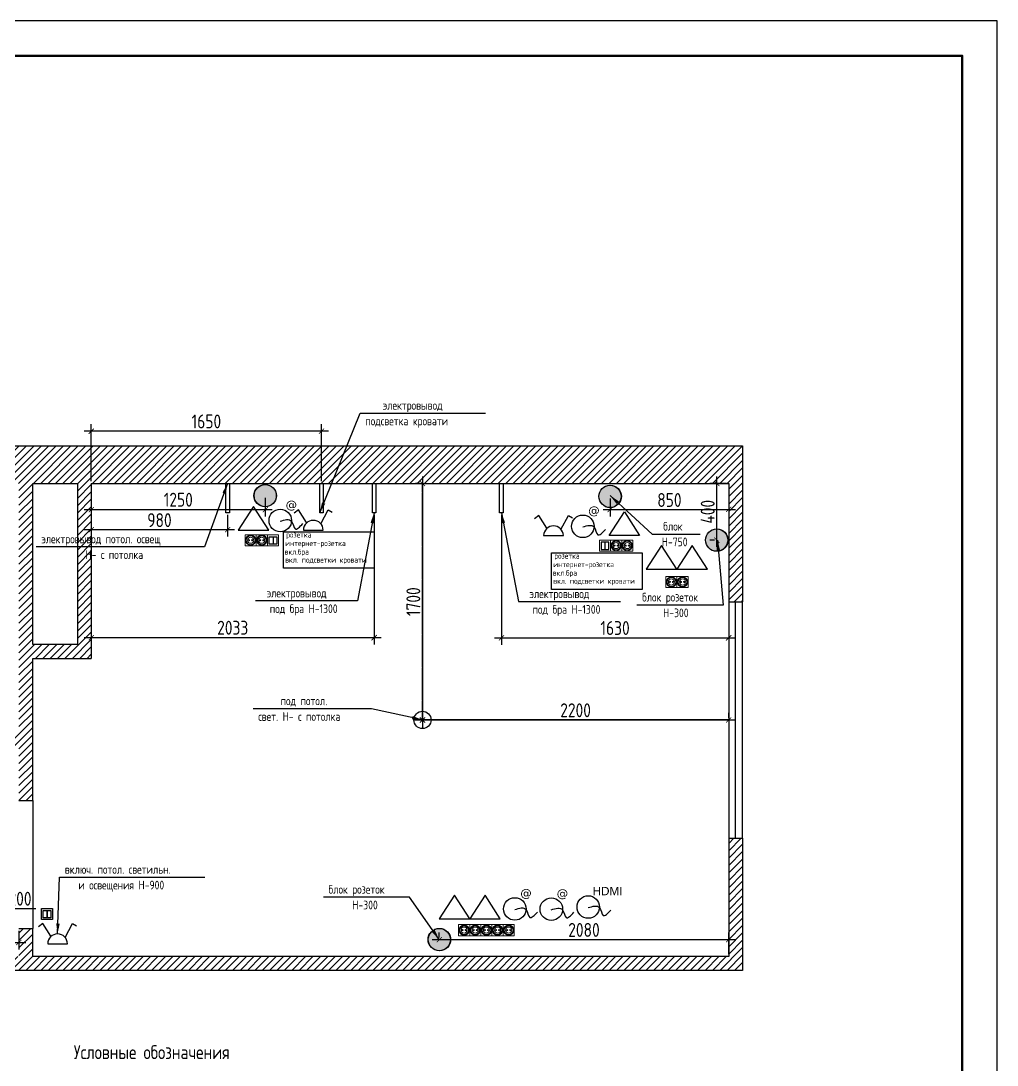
# Model space of a CAD drawing. Header units: millimetres. Extents: x 441 to 644120, y 150 to 66737.
# Drawn here: x 620157 to 627172, y 46181 to 53687 of the extents above; entities that cross this region are included whole.
import ezdxf
from ezdxf.enums import TextEntityAlignment as Align

# ---------------------------------------------------------------- set-up
doc = ezdxf.new("R2010")
doc.units = ezdxf.units.MM
doc.header["$MEASUREMENT"] = 0
doc.set_wipeout_variables(frame=1)
doc.header["$PDMODE"] = 35
doc.linetypes.add('DASHED2', pattern=[9.525, 6.35, -3.175])
for name, color, linetype in [('detail', 253, 'Continuous'), ('elektrika', 40, 'Continuous'), ('hatch', 253, 'Continuous'), ('windows', 170, 'Continuous')]:
    doc.layers.add(name, color=color, linetype=linetype)
for name, color, linetype, lineweight in [('windglass', 132, 'Continuous', 5), ('Потолки', 8, 'Continuous', 5), ('разм', 250, 'Continuous', 15)]:
    doc.layers.add(name, color=color, linetype=linetype, lineweight=lineweight)
doc.styles.add('GOST 2.304', font='CS_Gost2304.shx')
doc.styles.add('СГЕНЕРИР_СТИЛЬ_1', font='arial.ttf')
doc.dimstyles.new('SPDS', dxfattribs={"dimscale": 100, "dimtxt": 2.5, "dimasz": 2.5, "dimexe": 1.25, "dimexo": 0.625, "dimtad": 1, "dimdec": 0, "dimrnd": 0.001, "dimtxsty": 'GOST 2.304', "dimblk": 'ARCHTICK', "dimcen": 2.5, "dimdle": 2, "dimadec": 0, "dimazin": 2, "dimtfac": 0.75, "dimtdec": 0, "dimtmove": 1, "dimatfit": 3, "dimfxl": 1, "dimtolj": 1, "dimarcsym": 1})

# ---------------------------------------------------------------- blocks, each defined once
blk = doc.blocks.new('_ArchTick')
at = {"color": 0, "linetype": 'ByBlock', "const_width": 0.15}
blk.add_lwpolyline([(-0.5, -0.5), (0.5, 0.5)], dxfattribs=at)
blk = doc.blocks.new('*D557')
at = {"color": 0, "lineweight": -2, "transparency": 16777216}
for p, q in [((623043.1, 48997.5), (623043.1, 48612.2)), ((625243.1, 48677.9), (625243.1, 48712.2)), ((622993.1, 48662.2), (625293.1, 48662.2))]:
    blk.add_line(p, q, dxfattribs=at)
at = {"layer": 'Defpoints', "color": 0, "transparency": 16777216}
for p in [(623043.1, 49013.1), (625243.1, 48662.2), (625243.1, 48662.2)]:
    blk.add_point(p, dxfattribs=at)
at = {"color": 0, "lineweight": -2, "transparency": 16777216, "xscale": 37.50000000000001, "yscale": 37.50000000000001, "zscale": 37.50000000000001, "rotation": 180}
blk.add_blockref('_ArchTick', (623043.1, 48662.2), dxfattribs=at)
at = {"color": 0, "lineweight": -2, "transparency": 16777216, "xscale": 37.50000000000001, "yscale": 37.50000000000001, "zscale": 37.50000000000001}
blk.add_blockref('_ArchTick', (625243.1, 48662.2), dxfattribs=at)
at = {"color": 0, "transparency": 16777216, "insert": (624143.1, 48731.7), "char_height": 100, "attachment_point": 5, "style": 'GOST 2.304'}
blk.add_mtext('\\A1;2200', dxfattribs=at)
blk = doc.blocks.new('*D559')
at = {"color": 0, "lineweight": -2, "transparency": 16777216}
for p, q in [((623027.4, 50362.2), (622993.1, 50362.2)), ((623043.1, 50412.2), (623043.1, 48612.2)), ((623027.4, 48662.2), (622993.1, 48662.2))]:
    blk.add_line(p, q, dxfattribs=at)
at = {"layer": 'Defpoints', "color": 0, "transparency": 16777216}
for p in [(623043.1, 50362.2), (623043.1, 48662.2), (623043.1, 48662.2)]:
    blk.add_point(p, dxfattribs=at)
at = {"color": 0, "lineweight": -2, "transparency": 16777216, "xscale": 37.50000000000001, "yscale": 37.50000000000001, "zscale": 37.50000000000001}
for p, rotation in [((623043.1, 50362.2), 90), ((623043.1, 48662.2), 270)]:
    blk.add_blockref('_ArchTick', p, dxfattribs=dict(at, rotation=rotation))
at = {"color": 0, "transparency": 16777216, "insert": (622977.4, 49512.2), "char_height": 100, "attachment_point": 5, "rotation": 90, "style": 'GOST 2.304'}
blk.add_mtext('\\A1;1700', dxfattribs=at)
blk = doc.blocks.new('!!')
for p, q in [((12.385, 20.017), (12.385, 20.637)), ((12.385, 20.637), (12.385, 19.397)), ((11.765, 20.017), (13.005, 20.017))]:
    blk.add_line(p, q)
blk.add_circle((12.385, 20.017), 0.62)
blk = doc.blocks.new('rfvc')
at = {"ltscale": 50}
h = blk.add_hatch(color=256, dxfattribs=at)
h.set_gradient(color1=(30, 28, 26), color2=(44, 40, 38), tint=1)
h.paths.add_polyline_path([(-132, -3, 1), (135, -3, 1)])
for centre in [(0, 0), (2, 0)]:
    blk.add_circle(centre, 134, dxfattribs=at)
blk = doc.blocks.new('савпл')
at = {"layer": 'разм', "color": 251}
for p, q in [((4562, 5656.6), (4642, 5656.6)), ((4562, 5576.6), (4562, 5656.6)), ((4642, 5656.6), (4642, 5576.6)), ((4642, 5576.6), (4562, 5576.6))]:
    blk.add_line(p, q, dxfattribs=at)
for centre, radius in [((4602, 5616.6), 36.6), ((4602, 5616.6), 31.5), ((4602, 5616.6), 21.9), ((4591.1, 5616.6), 3.69), ((4612.9, 5616.6), 3.69)]:
    blk.add_circle(centre, radius, dxfattribs=at)
blk = doc.blocks.new('tyg')
at = {"ltscale": 50}
for p, q in [((0, 0), (-110, -170)), ((110, -170), (0, 0)), ((-110, -170), (110, -170))]:
    blk.add_line(p, q, dxfattribs=at)
blk = doc.blocks.new('*D617')
at = {"color": 0, "lineweight": -2, "transparency": 16777216}
for p, q in [((620663.1, 50346.6), (620663.1, 50123.5)), ((621913.6, 50258.6), (621913.6, 50123.5)), ((621963.6, 50173.5), (620613.1, 50173.5))]:
    blk.add_line(p, q, dxfattribs=at)
at = {"layer": 'Defpoints', "color": 0, "transparency": 16777216}
for p in [(620663.1, 50362.2), (621913.6, 50274.2), (620663.1, 50173.5)]:
    blk.add_point(p, dxfattribs=at)
at = {"color": 0, "lineweight": -2, "transparency": 16777216, "xscale": 37.50000000000001, "yscale": 37.50000000000001, "zscale": 37.50000000000001, "rotation": 180}
blk.add_blockref('_ArchTick', (620663.1, 50173.5), dxfattribs=at)
at = {"color": 0, "lineweight": -2, "transparency": 16777216, "xscale": 37.50000000000001, "yscale": 37.50000000000001, "zscale": 37.50000000000001}
blk.add_blockref('_ArchTick', (621913.6, 50173.5), dxfattribs=at)
at = {"color": 0, "transparency": 16777216, "insert": (621288.3, 50245), "char_height": 100, "attachment_point": 5, "style": 'GOST 2.304'}
blk.add_mtext('\\A1;1250', dxfattribs=at)
blk = doc.blocks.new('*D618')
at = {"color": 0, "lineweight": -2, "transparency": 16777216}
for p, q in [((625243.1, 50346.6), (625243.1, 50125.3)), ((624391.5, 50253.4), (624391.5, 50125.3)), ((624341.5, 50175.3), (625293.1, 50175.3))]:
    blk.add_line(p, q, dxfattribs=at)
at = {"layer": 'Defpoints', "color": 0, "transparency": 16777216}
for p in [(625243.1, 50362.2), (624391.5, 50269), (625243.1, 50175.3)]:
    blk.add_point(p, dxfattribs=at)
at = {"color": 0, "lineweight": -2, "transparency": 16777216, "xscale": 37.50000000000001, "yscale": 37.50000000000001, "zscale": 37.50000000000001, "rotation": 180}
blk.add_blockref('_ArchTick', (624391.5, 50175.3), dxfattribs=at)
at = {"color": 0, "lineweight": -2, "transparency": 16777216, "xscale": 37.50000000000001, "yscale": 37.50000000000001, "zscale": 37.50000000000001}
blk.add_blockref('_ArchTick', (625243.1, 50175.3), dxfattribs=at)
at = {"color": 0, "transparency": 16777216, "insert": (624817.3, 50243), "char_height": 100, "attachment_point": 5, "style": 'GOST 2.304'}
blk.add_mtext('\\A1;850', dxfattribs=at)
blk = doc.blocks.new('*D619')
at = {"color": 0, "lineweight": -2, "transparency": 16777216}
for p, q in [((622695.9, 50135.7), (622695.9, 49203.4)), ((620663.1, 49385.2), (620663.1, 49203.4)), ((622745.9, 49253.4), (620613.1, 49253.4))]:
    blk.add_line(p, q, dxfattribs=at)
at = {"layer": 'Defpoints', "color": 0, "transparency": 16777216}
for p in [(622695.9, 50151.3), (620663.1, 49400.8), (620663.1, 49253.4)]:
    blk.add_point(p, dxfattribs=at)
at = {"color": 0, "lineweight": -2, "transparency": 16777216, "xscale": 37.50000000000001, "yscale": 37.50000000000001, "zscale": 37.50000000000001, "rotation": 180}
blk.add_blockref('_ArchTick', (620663.1, 49253.4), dxfattribs=at)
at = {"color": 0, "lineweight": -2, "transparency": 16777216, "xscale": 37.50000000000001, "yscale": 37.50000000000001, "zscale": 37.50000000000001}
blk.add_blockref('_ArchTick', (622695.9, 49253.4), dxfattribs=at)
at = {"color": 0, "transparency": 16777216, "insert": (621679.5, 49325), "char_height": 100, "attachment_point": 5, "style": 'GOST 2.304'}
blk.add_mtext('\\A1;2033', dxfattribs=at)
blk = doc.blocks.new('red')
at = {"layer": 'elektrika', "color": 0, "ltscale": 50}
for p, q in [((-59, 81.5), (-76.4, 67.9)), ((-26.9, 30.4), (-59, 81.5)), ((29.8, 25.6), (60, 81.5)), ((60, 81.5), (75.8, 71.9)), ((-39.5, 0.7), (39.5, 0.7))]:
    blk.add_line(p, q, dxfattribs=at)
blk.add_arc((0, 0), 39.5, 1.0124, 178.9876, dxfattribs=at)
blk = doc.blocks.new('fgv')
at = {"ltscale": 25}
for points in [[(-40.6, 15.1), (39.4, 15.1), (39.4, -64.9), (-40.6, -64.9)], [(-27.2, 0), (27.2, 0), (27.2, -52.7), (-27.2, -52.7)], [(-27.2, 0), (0, 0), (0, -52.7), (-27.2, -52.7)], [(0, 0), (27.2, 0), (27.2, -52.7), (0, -52.7)]]:
    blk.add_lwpolyline(points, close=True, dxfattribs=at)
blk = doc.blocks.new('*D622')
at = {"color": 0, "lineweight": -2, "transparency": 16777216}
for p, q in [((622367.3, 50737.2), (620613.1, 50737.2)), ((620663.1, 50377.9), (620663.1, 50787.2)), ((622317.3, 50377.9), (622317.3, 50787.2))]:
    blk.add_line(p, q, dxfattribs=at)
at = {"layer": 'Defpoints', "color": 0, "transparency": 16777216}
for p in [(620663.1, 50737.2), (620663.1, 50362.2), (622317.3, 50362.2)]:
    blk.add_point(p, dxfattribs=at)
at = {"color": 0, "lineweight": -2, "transparency": 16777216, "xscale": 37.50000000000001, "yscale": 37.50000000000001, "zscale": 37.50000000000001, "rotation": 180}
blk.add_blockref('_ArchTick', (620663.1, 50737.2), dxfattribs=at)
at = {"color": 0, "lineweight": -2, "transparency": 16777216, "xscale": 37.50000000000001, "yscale": 37.50000000000001, "zscale": 37.50000000000001}
blk.add_blockref('_ArchTick', (622317.3, 50737.2), dxfattribs=at)
at = {"color": 0, "transparency": 16777216, "insert": (621490.2, 50807.8), "char_height": 100, "attachment_point": 5, "style": 'GOST 2.304'}
blk.add_mtext('\\A1;1650', dxfattribs=at)
blk = doc.blocks.new('*D623')
at = {"color": 0, "lineweight": -2, "transparency": 16777216}
for p, q in [((621643.1, 50135.7), (621643.1, 49979.7)), ((620663.1, 50107.9), (620663.1, 49979.7)), ((621693.1, 50029.7), (620613.1, 50029.7))]:
    blk.add_line(p, q, dxfattribs=at)
at = {"layer": 'Defpoints', "color": 0, "transparency": 16777216}
for p in [(621643.1, 50151.3), (620663.1, 50123.5), (620663.1, 50029.7)]:
    blk.add_point(p, dxfattribs=at)
at = {"color": 0, "lineweight": -2, "transparency": 16777216, "xscale": 37.50000000000001, "yscale": 37.50000000000001, "zscale": 37.50000000000001, "rotation": 180}
blk.add_blockref('_ArchTick', (620663.1, 50029.7), dxfattribs=at)
at = {"color": 0, "lineweight": -2, "transparency": 16777216, "xscale": 37.50000000000001, "yscale": 37.50000000000001, "zscale": 37.50000000000001}
blk.add_blockref('_ArchTick', (621643.1, 50029.7), dxfattribs=at)
at = {"color": 0, "transparency": 16777216, "insert": (621153.1, 50098.2), "char_height": 100, "attachment_point": 5, "style": 'GOST 2.304'}
blk.add_mtext('\\A1;980', dxfattribs=at)
blk = doc.blocks.new('*D624')
at = {"color": 0, "lineweight": -2, "transparency": 16777216}
for p, q in [((625227.4, 50362.2), (625107.9, 50362.2)), ((625157.9, 49905), (625157.9, 50412.2)), ((625142.3, 49955), (625107.9, 49955))]:
    blk.add_line(p, q, dxfattribs=at)
at = {"layer": 'Defpoints', "color": 0, "transparency": 16777216}
for p in [(625157.9, 50362.2), (625243.1, 50362.2), (625157.9, 49955)]:
    blk.add_point(p, dxfattribs=at)
at = {"color": 0, "lineweight": -2, "transparency": 16777216, "xscale": 37.50000000000001, "yscale": 37.50000000000001, "zscale": 37.50000000000001}
for p, rotation in [((625157.9, 50362.2), 90), ((625157.9, 49955), 270)]:
    blk.add_blockref('_ArchTick', p, dxfattribs=dict(at, rotation=rotation))
at = {"color": 0, "transparency": 16777216, "insert": (625092.3, 50158.6), "char_height": 100, "attachment_point": 5, "rotation": 90, "style": 'GOST 2.304'}
blk.add_mtext('\\A1;400', dxfattribs=at)
blk = doc.blocks.new('*D625')
at = {"color": 0, "lineweight": -2, "transparency": 16777216}
for p, q in [((623163.7, 47099.1), (623163.7, 47133.5)), ((625243.1, 46977.9), (625243.1, 47133.5)), ((623113.7, 47083.5), (625293.1, 47083.5))]:
    blk.add_line(p, q, dxfattribs=at)
at = {"layer": 'Defpoints', "color": 0, "transparency": 16777216}
for p in [(623163.7, 47083.5), (625243.1, 47083.5), (625243.1, 46962.2)]:
    blk.add_point(p, dxfattribs=at)
at = {"color": 0, "lineweight": -2, "transparency": 16777216, "xscale": 37.50000000000001, "yscale": 37.50000000000001, "zscale": 37.50000000000001, "rotation": 180}
blk.add_blockref('_ArchTick', (623163.7, 47083.5), dxfattribs=at)
at = {"color": 0, "lineweight": -2, "transparency": 16777216, "xscale": 37.50000000000001, "yscale": 37.50000000000001, "zscale": 37.50000000000001}
blk.add_blockref('_ArchTick', (625243.1, 47083.5), dxfattribs=at)
at = {"color": 0, "transparency": 16777216, "insert": (624203.4, 47153), "char_height": 100, "attachment_point": 5, "style": 'GOST 2.304'}
blk.add_mtext('\\A1;2080', dxfattribs=at)
blk = doc.blocks.new('*D626')
at = {"color": 0, "lineweight": -2, "transparency": 16777216}
for p, q in [((623610.3, 50135.7), (623610.3, 49202.3)), ((625243.1, 50159.6), (625243.1, 49202.3)), ((623560.3, 49252.3), (625293.1, 49252.3))]:
    blk.add_line(p, q, dxfattribs=at)
at = {"layer": 'Defpoints', "color": 0, "transparency": 16777216}
for p in [(623610.3, 50151.3), (625243.1, 50175.3), (625243.1, 49252.3)]:
    blk.add_point(p, dxfattribs=at)
at = {"color": 0, "lineweight": -2, "transparency": 16777216, "xscale": 37.50000000000001, "yscale": 37.50000000000001, "zscale": 37.50000000000001, "rotation": 180}
blk.add_blockref('_ArchTick', (623610.3, 49252.3), dxfattribs=at)
at = {"color": 0, "lineweight": -2, "transparency": 16777216, "xscale": 37.50000000000001, "yscale": 37.50000000000001, "zscale": 37.50000000000001}
blk.add_blockref('_ArchTick', (625243.1, 49252.3), dxfattribs=at)
at = {"color": 0, "transparency": 16777216, "insert": (624426.7, 49322.9), "char_height": 100, "attachment_point": 5, "style": 'GOST 2.304'}
blk.add_mtext('\\A1;1630', dxfattribs=at)
blk = doc.blocks.new('*D630')
at = {"color": 0, "lineweight": -2, "transparency": 16777216}
for p, q in [((620039.7, 47062.9), (620038.1, 47307.9)), ((620038.1, 47307.9), (620264.4, 47307.9)), ((620143.1, 47146.6), (620143.1, 47012.9)), ((619886.3, 47062.9), (620193.1, 47062.9)), ((619936.3, 47078.6), (619936.3, 47112.9))]:
    blk.add_line(p, q, dxfattribs=at)
at = {"layer": 'Defpoints', "color": 0, "transparency": 16777216}
for p in [(620143.1, 47162.2), (619936.3, 47062.9), (620143.1, 47062.9)]:
    blk.add_point(p, dxfattribs=at)
at = {"color": 0, "lineweight": -2, "transparency": 16777216, "xscale": 37.50000000000001, "yscale": 37.50000000000001, "zscale": 37.50000000000001, "rotation": 180}
blk.add_blockref('_ArchTick', (619936.3, 47062.9), dxfattribs=at)
at = {"color": 0, "lineweight": -2, "transparency": 16777216, "xscale": 37.50000000000001, "yscale": 37.50000000000001, "zscale": 37.50000000000001}
blk.add_blockref('_ArchTick', (620143.1, 47062.9), dxfattribs=at)
at = {"color": 0, "transparency": 16777216, "insert": (620151.2, 47377.4), "char_height": 100, "attachment_point": 5, "style": 'GOST 2.304'}
blk.add_mtext('\\A1;200', dxfattribs=at)
blk = doc.blocks.new('edfg')
blk.add_circle((0, 0), 0.27)
blk.add_spline([(-0.003, -0.015), (0.267, -0.015), (0.355, -0.201), (0.541, -0.073)], degree=3)
at = {"insert": (0.128, 0.486), "char_height": 0.2, "width": 0.83851, "attachment_point": 1}
blk.add_mtext('{\\fVerdana|b0|i0|c0|p34;@}', dxfattribs=at)
blk = doc.blocks.new('uyj')
at = {"ltscale": 25}
blk.add_lwpolyline([(-66.6, -15.1), (-12.2, -15.1), (-12.2, -67.9), (-66.6, -67.9)], close=True, dxfattribs=at)
at = {"layer": 'разм', "color": 251}
for p, q in [((-80, 0), (-80, -80)), ((0, 0), (-80, 0)), ((0, -80), (0, 0)), ((-80, -80), (0, -80))]:
    blk.add_line(p, q, dxfattribs=at)
blk = doc.blocks.new('jhbn')
blk.add_ellipse((0.9, 4.6), major_axis=(-57.2, 57.2), ratio=1, start_param=3.926991, end_param=10.210176)
blk.add_open_spline([(0, 0), (32.3, 10.1), (89.3, 27.9), (99.8, -84.6), (141.4, -40.4), (163.1, -17.3)], degree=3, knots=[0, 0, 0, 0, 0.2698249, 0.4752988, 0.7006465, 0.7006465, 0.7006465, 0.7006465])
at = {"style": 'СГЕНЕРИР_СТИЛЬ_1'}
blk.add_text('НDMI', height=60, dxfattribs=at).set_placement((32.2, 89.2))

msp = doc.modelspace()

# ---------------------------------------------------------------- hatches: boundary and pattern name
at = {"layer": 'hatch', "ltscale": 25}
h = msp.add_hatch(dxfattribs=at)
h.set_pattern_fill('ANSI31', color=256, scale=300)
h.set_pattern_definition([(45, (347068.536, 57039.067), (-26.5165043, 26.5165043), [])])
h.paths.add_polyline_path([(617768.0506, 46752.2438), (617768.0506, 46962.2438), (610784.0506, 46962.2438), (610784.0506, 48262.2438), (610684.0506, 48262.2438), (610684.0506, 46177.2438), (610784.0506, 46177.2438), (610784.0506, 46752.2438), (615468.0506, 46752.2438)])
h.paths.add_polyline_path([(617768.0506, 48562.2438), (618658.0506, 48562.2438), (618658.0506, 48462.2438), (617768.0506, 48462.2438), (617768.0506, 48172.2438), (617568.0506, 48172.2438), (617568.0506, 50362.2438), (610784.0506, 50362.2438), (610784.0506, 50062.2438), (610684.0506, 50062.2438), (610684.0506, 50632.2438), (625343.0506, 50632.2438), (625343.0506, 49512.2438), (625243.0506, 49512.2438), (625243.0506, 50362.2438), (620663.0506, 50362.2438), (620663.0506, 49102.2438), (620243.0506, 49102.2438), (620243.0506, 48082.2438), (620143.0506, 48082.2438), (620143.0506, 50362.2438), (617768.0506, 50362.2438)])
h.paths.add_polyline_path([(620243.0506, 50362.2438), (620563.0506, 50362.2438), (620563.0506, 49204.2438), (620243.0506, 49204.2438)], flags=16)
h.paths.add_polyline_path([(620143.0506, 48462.2438), (620143.0506, 48562.2438), (619628.0506, 48562.2438), (619628.0506, 48462.2438)], flags=17)
h.paths.add_polyline_path([(620243.0506, 46962.2438), (620243.0506, 47162.2438), (620143.0506, 47162.2438), (620143.0506, 46962.2438), (619753.0506, 46962.2438), (619753.0506, 44372.2438), (619153.0506, 44372.2438), (619153.0506, 44172.2438), (619753.0506, 44172.2438), (619753.0506, 43252.2438), (619753.0506, 42953.0193), (619852.4859, 43215.4452), (619953.0506, 43072.9855), (619953.0506, 43252.2438), (619953.0506, 46862.2438), (625343.0506, 46862.2438), (625343.0506, 47812.2438), (625243.0506, 47812.2438), (625243.0506, 46962.2438)])
h.paths.add_polyline_path([(617568.0506, 43352.2438), (615468.0506, 43352.2438), (615468.0506, 44682.2438), (614708.0506, 44682.2438), (614708.0506, 45682.2438), (616931.9802, 45682.2438), (617002.528, 45611.696), (617073.2387, 45682.4067), (616973.4015, 45782.2438), (614708.0506, 45782.2438), (614608.0506, 45782.2438), (614608.0506, 44682.2438), (614608.0506, 43352.2438), (610784.0506, 43352.2438), (610784.0506, 44477.2438), (610684.0506, 44477.2438), (610684.0506, 43252.2438), (615468.0506, 43252.2438), (617768.0506, 43252.2438), (617768.0506, 44952.2438), (617768.0506, 44987.5948), (617568.2134, 45187.4319), (617497.5028, 45116.7212), (617568.0506, 45046.1734), (617568.0506, 44952.2438)])
h.paths.add_polyline_path([(615368.0506, 44582.2438), (615368.0506, 43352.2438), (614708.0506, 43352.2438), (614708.0506, 44582.2438)], flags=16)
h.paths.add_polyline_path([(617953.0506, 44372.2438), (617768.0506, 44372.2438), (617768.0506, 44172.2438), (617953.0506, 44172.2438)])

# ---------------------------------------------------------------- linework, layer by layer
at = {"lineweight": 25, "ltscale": 25}
for p, q in [((622304.6132, 50151.2952), (622594.6103, 50867.0149)), ((622594.6103, 50867.0149), (623494.6103, 50867.0149)), ((621643.0506, 50362.2438), (621477.3366, 49906.6204)), ((624391.5018, 50274.2664), (624692.6638, 49997.9037)), ((622695.8507, 50151.2952), (622576.9916, 49517.9234)), ((623610.2505, 50151.2952), (623732.5292, 49512.9018)), ((624692.6638, 49997.9037), (625037.9763, 49997.9037)), ((625162.5186, 49954.9556), (625203.6526, 49488.2075)), ((621477.3366, 49906.6204), (620266.3991, 49906.6204)), ((622576.9916, 49517.9234), (621844.1791, 49517.9234)), ((623732.5292, 49512.9018), (624465.3417, 49512.9018)), ((625203.6526, 49488.2075), (624583.3401, 49488.2075)), ((622676.9123, 48743.2051), (621825.3498, 48743.2051)), ((623043.0506, 48662.2438), (622676.9123, 48743.2051)), ((620421.1626, 47124.203), (620435.5468, 47531.7557)), ((620435.5468, 47531.7557), (621479.2968, 47531.7557)), ((622950.9179, 47388.4396), (622330.6054, 47388.4396)), ((623163.6633, 47083.4531), (622950.9179, 47388.4396))]:
    msp.add_line(p, q, dxfattribs=at)
at = {"color": 0, "ltscale": 0.7}
for p, q in [((610684.0506, 50632.2438), (625343.0506, 50632.2438)), ((625343.0506, 50632.2438), (625343.0506, 49512.2438)), ((620243.0506, 50362.2438), (620563.0506, 50362.2438)), ((620243.0506, 49204.2438), (620243.0506, 50362.2438)), ((620563.0506, 50362.2438), (620563.0506, 49204.2438)), ((620663.0506, 50362.2438), (625243.0506, 50362.2438)), ((620663.0506, 50362.2438), (620663.0506, 49104.2438)), ((625243.0506, 50362.2438), (625243.0506, 49512.2438)), ((625243.0506, 49512.2438), (625343.0506, 49512.2438)), ((620563.0506, 49204.2438), (620243.0506, 49204.2438)), ((620243.0506, 48082.2438), (620243.0506, 49104.2438)), ((620663.0506, 49102.2438), (620243.0506, 49102.2438)), ((620143.0506, 48082.2438), (620243.0506, 48082.2438)), ((625243.0506, 47812.2438), (625243.0506, 46962.2438)), ((625243.0506, 47812.2438), (625343.0506, 47812.2438)), ((625343.0506, 47812.2438), (625343.0506, 46862.2438)), ((620143.0506, 47162.2438), (620243.0506, 47162.2438)), ((620243.0506, 46962.2438), (620243.0506, 47162.2438)), ((625243.0506, 46962.2438), (620243.0506, 46962.2438)), ((625343.0506, 46862.2438), (619953.0506, 46862.2438))]:
    msp.add_line(p, q, dxfattribs=at)
at = {"ltscale": 25}
for p, q in [((621968.9616, 49978.6203), (621968.9616, 49925.889)), ((624353.8358, 49940.1515), (624353.8358, 49887.4202))]:
    msp.add_line(p, q, dxfattribs=at)
at = {"color": 1, "ltscale": 25}
msp.add_line((620243.0506, 48082.2438), (620243.0506, 47162.2438), dxfattribs=at)
at = {"linetype": 'Continuous', "lineweight": 25, "ltscale": 50}
msp.add_lwpolyline([(606171.8581, 38836.5469), (627171.8581, 38836.5469), (627171.8581, 53686.5469), (606171.8581, 53686.5469), (606171.8581, 38836.5469)], dxfattribs=at)
at = {"linetype": 'Continuous', "lineweight": 60, "ltscale": 50}
msp.add_lwpolyline([(607171.8581, 39086.5469), (626921.8581, 39086.5469), (626921.8581, 53436.5469), (607171.8581, 53436.5469), (607171.8581, 39086.5469)], dxfattribs=at)
at = {"color": 7, "ltscale": 50}
for points in [[(621655.7334, 50362.2438), (621655.7334, 50151.2952), (621630.3678, 50151.2952), (621630.3678, 50362.2438)], [(622329.9787, 50362.2438), (622329.9787, 50151.2952), (622304.6132, 50151.2952), (622304.6132, 50362.2438)], [(622708.5334, 50362.2438), (622708.5334, 50151.2952), (622683.1679, 50151.2952), (622683.1679, 50362.2438)], [(623622.9333, 50362.2438), (623622.9333, 50151.2952), (623597.5677, 50151.2952), (623597.5677, 50362.2438)]]:
    msp.add_lwpolyline(points, close=True, dxfattribs=at)
at = {"ltscale": 25}
for points in [[(622043.9536, 50015.391), (622695.8507, 50015.391), (622695.8507, 49752.0746), (622043.9536, 49752.0746)], [(623970.5961, 49863.634), (624622.4932, 49863.634), (624622.4932, 49600.3176), (623970.5961, 49600.3176)]]:
    msp.add_lwpolyline(points, close=True, dxfattribs=at)
at = {"lineweight": 25, "ltscale": 25}
for points in [[(621643.0506, 50362.2438), (621629.1894, 50287.3589), (621605.5644, 50295.9515)], [(622304.6132, 50151.2952), (622321.1705, 50225.6305), (622344.4696, 50216.1902)], [(624391.5018, 50274.2664), (624455.3426, 50232.7424), (624438.3456, 50214.2202)], [(622695.8507, 50151.2952), (622694.3507, 50075.153), (622669.643, 50079.7897)], [(623610.2505, 50151.2952), (623636.7259, 50079.8883), (623612.0357, 50075.1592)], [(625162.5186, 49954.9556), (625181.6336, 49881.2365), (625156.5917, 49879.0296)], [(623043.0506, 48662.2438), (622966.9958, 48666.1881), (622972.4235, 48690.7342)], [(620421.1626, 47124.203), (620411.2503, 47199.7121), (620436.3737, 47198.8254)], [(623163.6633, 47083.4531), (623110.381, 47137.8671), (623130.9993, 47152.2495)]]:
    msp.add_solid(points, dxfattribs=at)
at = {"layer": 'detail', "linetype": 'DASHED2', "ltscale": 0.15}
msp.add_line((623043.0506, 48662.2438), (623043.0506, 50362.2438), dxfattribs=at)
at = {"layer": 'detail', "ltscale": 25}
for p, q in [((625023.0506, 48662.2438), (623043.0506, 48662.2438)), ((625023.0506, 48662.2438), (624033.0506, 48662.2438)), ((625243.0506, 48662.2438), (624528.0506, 48662.2438))]:
    msp.add_line(p, q, dxfattribs=at)
at = {"layer": 'windows', "color": 0, "ltscale": 0.3}
for p, q in [((625243.0506, 49512.2438), (625243.0506, 47812.2438)), ((625293.0506, 47812.2438), (625293.0506, 49512.2438)), ((625343.0506, 47812.2438), (625343.0506, 49512.2438))]:
    msp.add_line(p, q, dxfattribs=at)
at = {"layer": 'Потолки', "ltscale": 25}
for q in [(625093.0506, 50362.2438), (625143.0506, 50362.2438)]:
    msp.add_line((625243.0506, 50362.2438), q, dxfattribs=at)

# ---------------------------------------------------------------- block references
at = {"color": 7, "xscale": 0.6, "yscale": 0.6}
for p in [(621912.4355, 50274.2664), (624390.3202, 50269.0909), (625156.7103, 49955.0326), (623163.6633, 47083.4531)]:
    msp.add_blockref('rfvc', p, dxfattribs=at)
at = {"xscale": 300, "yscale": 300}
for p in [(622021.2524, 50095.0433), (624195.5936, 50053.7605), (623707.281, 47303.8209), (623968.8973, 47301.8697)]:
    msp.add_blockref('edfg', p, dxfattribs=at)
for name, p in [('tyg', (621829.3393, 50195.7978)), ('uyj', (622008.372, 49993.7529)), ('tyg', (624761.4197, 49915.6835)), ('tyg', (624981.4198, 49915.6832)), ('jhbn', (624233.3932, 47313.076)), ('tyg', (623272.3741, 47403.4823)), ('tyg', (623492.3742, 47403.4819)), ('fgv', (620345.2424, 47292.3876))]:
    msp.add_blockref(name, p)
at = {"lineweight": -2, "xscale": 1.8, "yscale": 1.8}
for p in [(622258.3884, 50025.7978), (623984.2507, 49986.0711), (620421.1626, 47053.0194)]:
    msp.add_blockref('red', p, dxfattribs=at)
at = {"xscale": -1}
for name, p in [('tyg', (624493.4582, 50157.3289)), ('uyj', (624314.4254, 49955.2841))]:
    msp.add_blockref(name, p, dxfattribs=at)
at = {"color": 7, "xscale": 100, "yscale": 100, "zscale": 0.5}
msp.add_blockref('!!', (621804.5618, 46660.5499), dxfattribs=at)
at = {"layer": 'windglass', "ltscale": 0.5}
for p in [(617206.3608, 44337.1718), (619832.4124, 44298.7029), (619912.4116, 44298.7029)]:
    msp.add_blockref('савпл', p, dxfattribs=at)
at = {"layer": 'windglass', "ltscale": 0.5, "xscale": -1}
for p in [(626490.385, 44337.1718), (629433.4319, 44037.2699), (629513.431, 44037.2699), (627944.3874, 41535.04), (628024.3865, 41535.04), (628104.3865, 41535.04), (628184.3857, 41535.04), (628264.3857, 41535.04)]:
    msp.add_blockref('савпл', p, dxfattribs=at)

# ---------------------------------------------------------------- texts
at = {"lineweight": 25, "ltscale": 25, "style": 'GOST 2.304'}
for s, p in [('блок', (624773.1326, 50022.9037)), ('электровывод потол. освещ', (620303.8991, 49931.6204)), (' Н-750', (624730.1638, 49910.4037)), (' Н- с потолка', (620589.0553, 49819.1204)), ('электровывод', (621923.0854, 49542.9234)), ('электровывод', (623811.4354, 49537.9018)), ('блок розеток', (624620.8401, 49513.2075)), ('  под бра Н-1300', (621881.6791, 49430.4234)), ('  под бра Н-1300', (623770.0292, 49425.4018)), ('Н-300', (624771.6213, 49400.7075)), ('под потол. ', (622023.7873, 48768.2051)), ('свет. Н- с потолка', (621862.8498, 48655.7051)), ('включ. потол. светильн.', (620473.0468, 47556.7557)), ('и освещения Н-900', (620570.703, 47444.2557)), ('блок розеток', (622368.1054, 47413.4396)), (' Н-300', (622506.3866, 47300.9396))]:
    msp.add_text(s, height=62.5, dxfattribs=at).set_placement(p)
at = {"color": 7, "lineweight": -2, "ltscale": 20, "style": 'GOST 2.304'}
for s, p in [('розетка', (622063.6541, 49973.4258)), ('интернет-розетка', (622056.2797, 49912.1519)), ('вкл.бра', (622052.2419, 49850.7719)), ('розетка', (623990.2967, 49821.6687)), ('вкл. подсветки кровати', (622056.2797, 49792.879)), ('интернет-розетка', (623982.9222, 49760.3949)), ('вкл.бра', (623978.8844, 49699.0149)), ('вкл. подсветки кровати', (623982.9222, 49641.1219))]:
    msp.add_text(s, height=40, dxfattribs=at).set_placement(p)
at = {"color": 7, "linetype": 'Continuous', "ltscale": 50, "style": 'GOST 2.304'}
msp.add_text('Условные обозначения', height=100, dxfattribs=at).set_placement((620537.2746, 46324.4808), align=Align.TOP_LEFT)

# ---------------------------------------------------------------- dimensions: what is measured, and where the dimension line sits
for base, p1, p2, text, picture, middle in [((620663.0506, 50737.2438), (622317.296, 50362.2438), (620663.0506, 50362.2438), '1650', '*D622', (621490.1733, 50807.8336)), ((620663.0506, 50173.4755), (621913.6171, 50274.1894), (620663.0506, 50362.2438), '1250', '*D617', (621288.3338, 50245.0446)), ((625243.0506, 50175.2639), (624391.5018, 50269.0139), (625243.0506, 50362.2438), '850', '*D618', (624817.2762, 50242.96)), ((625243.0506, 49252.3219), (623610.2505, 50151.2952), (625243.0506, 50175.2639), '1630', '*D626', (624426.6505, 49322.9117)), ((625243.0506, 47083.4531), (623163.6633, 47083.4531), (625243.0506, 46962.2438), '2080', '*D625', (624203.3569, 47152.9511))]:
    dim = msp.add_linear_dim(base=base, p1=p1, p2=p2, text=text, dimstyle='SPDS', override={"dimscale": 25, "dimtxt": 4, "dimasz": 1.5, "dimexe": 2})
    dim.commit()
    dim.dimension.update_dxf_attribs({"geometry": picture, "text_midpoint": middle})
dim = msp.add_linear_dim(base=(623043.0506, 48662.2438), p1=(623043.0506, 50362.2438), p2=(623043.0506, 48662.2438), angle=90, dimstyle='SPDS', override={"dimscale": 25, "dimtxt": 4, "dimasz": 1.5, "dimexe": 2})
dim.commit()
dim.dimension.update_dxf_attribs({"geometry": '*D559', "text_midpoint": (622977.4256, 49512.2438)})
dim = msp.add_linear_dim(base=(625157.8919, 50362.2438), p1=(625157.8919, 49954.9556), p2=(625243.0506, 50362.2438), angle=90, text='400', dimstyle='SPDS', override={"dimscale": 25, "dimtxt": 4, "dimasz": 1.5, "dimexe": 2})
dim.commit()
dim.dimension.update_dxf_attribs({"geometry": '*D624', "text_midpoint": (625092.2669, 50158.5997)})
for base, p1, p2, picture, middle in [((620663.0506, 50029.7255), (621643.0506, 50151.2952), (620663.0506, 50123.4755), '*D623', (621153.0506, 50098.2442)), ((620663.0506, 49253.4218), (622695.8507, 50151.2952), (620663.0506, 49400.8132), '*D619', (621679.4506, 49324.9909)), ((625243.0506, 48662.2438), (623043.0506, 49013.1213), (625243.0506, 48662.2438), '*D557', (624143.0506, 48731.7418))]:
    dim = msp.add_linear_dim(base=base, p1=p1, p2=p2, dimstyle='SPDS', override={"dimscale": 25, "dimtxt": 4, "dimasz": 1.5, "dimexe": 2})
    dim.commit()
    dim.dimension.update_dxf_attribs({"geometry": picture, "text_midpoint": middle})
dim = msp.add_linear_dim(base=(620143.0506, 47062.943), p1=(619936.3496, 47062.943), p2=(620143.0506, 47162.2438), text='200', dimstyle='SPDS', override={"dimscale": 25, "dimtxt": 4, "dimasz": 1.5, "dimexe": 2})
dim.commit()
dim.dimension.update_dxf_attribs({"geometry": '*D630', "text_midpoint": (620053.7441, 47307.863), "dimtype": 160})

# ---------------------------------------------------------------- next in the draw order: wipeouts: each hides what was drawn before it
at = {"color": 7, "lineweight": 25, "ltscale": 25, "true_color": 0xffffff}
msp.add_wipeout([(622757.1103, 50892.0149), (623332.1103, 50892.0149), (623332.1103, 50954.5149), (622757.1103, 50954.5149)], dxfattribs=at)

# ---------------------------------------------------------------- next in the draw order: texts
at = {"lineweight": 25, "ltscale": 25, "style": 'GOST 2.304'}
msp.add_text('электровывод', height=62.5, dxfattribs=at).set_placement((622757.1103, 50892.0149))

# ---------------------------------------------------------------- next in the draw order: wipeouts: each hides what was drawn before it
at = {"color": 7, "lineweight": 25, "ltscale": 25, "true_color": 0xffffff}
msp.add_wipeout([(622632.1103, 50779.5149), (623457.1103, 50779.5149), (623457.1103, 50842.0149), (622632.1103, 50842.0149)], dxfattribs=at)

# ---------------------------------------------------------------- next in the draw order: texts
at = {"lineweight": 25, "ltscale": 25, "style": 'GOST 2.304'}
msp.add_text('подсветка кровати ', height=62.5, dxfattribs=at).set_placement((622632.1103, 50779.5149))

doc.saveas('drawing.dxf')
